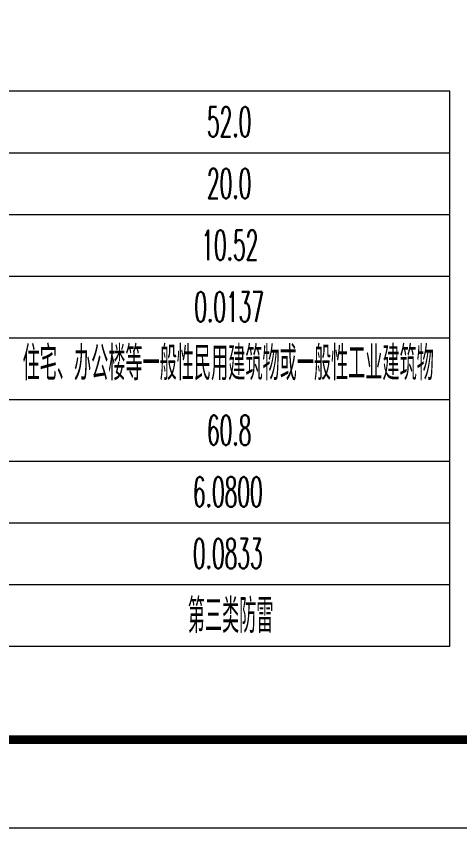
# Model space of a CAD drawing. Header units: inches. Extents: x -3272461 to -2504170, y 403793 to 1071042.
# Drawn here: x -2956821 to -2949271, y 492131 to 505947 of the extents above; entities that cross this region are included whole.
import ezdxf

# ---------------------------------------------------------------- set-up
doc = ezdxf.new("R2010")
doc.units = ezdxf.units.IN
doc.header["$LTSCALE"] = 1000
doc.header["$MEASUREMENT"] = 0
doc.layers.add('PUB_TITLE', color=153, linetype='Continuous', lineweight=18)
doc.layers.add('TEL_TAB', color=7, linetype='Continuous', lineweight=18)
doc.styles.add('_TCH_DIM', font='simplex.shx', dxfattribs={"width": 0.7, "bigfont": 'gbcbig.shx'})

msp = doc.modelspace()

# ---------------------------------------------------------------- linework, layer by layer
at = {"layer": 'PUB_TITLE'}
msp.add_lwpolyline([(-2940702.2, 492130.6), (-2940702.2, 555130.6), (-3029802.2, 555130.6), (-3029802.2, 492130.6)], close=True, dxfattribs=at)
msp.add_lwpolyline([(-2942202.2, 493630.6, 150, 150, 0), (-2942202.2, 553630.6, 150, 150, 0), (-3026052.2, 553630.6, 150, 150, 0), (-3026052.2, 493630.6, 150, 150, 0)], format="xyseb", close=True, dxfattribs=at)
at = {"layer": 'TEL_TAB'}
msp.add_lwpolyline([(-2965939.6, 495223.4), (-2949439.6, 495223.4), (-2949439.6, 504673.4), (-2965939.6, 504673.4)], close=True, dxfattribs=at)
for points in [[(-2964439.6, 503623.4), (-2949439.6, 503623.4)], [(-2964439.6, 502573.4), (-2949439.6, 502573.4)], [(-2964439.6, 501523.4), (-2949439.6, 501523.4)], [(-2964439.6, 500473.4), (-2949439.6, 500473.4)], [(-2965939.6, 499423.4), (-2949439.6, 499423.4)], [(-2964439.6, 498373.4), (-2949439.6, 498373.4)], [(-2965939.6, 497323.4), (-2949439.6, 497323.4)], [(-2964439.6, 496273.4), (-2949439.6, 496273.4)]]:
    msp.add_lwpolyline(points, dxfattribs=at)

# ---------------------------------------------------------------- texts
at = {"layer": 'TEL_TAB', "style": '_TCH_DIM'}
for s, height, width, p in [('52.0', 510, 0.494118, (-2953573.6, 503893.4)), ('20.0', 510, 0.494118, (-2953573.6, 502843.4)), ('10.52', 510, 0.494118, (-2953669.6, 501793.4)), ('0.0137', 510, 0.494118, (-2953789.6, 500743.4)), ('住宅、办公楼等一般性民用建筑物或一般性工业建筑物', 578.723, 0.7, (-2956712.1, 499747.8)), ('60.8', 510, 0.494118, (-2953573.6, 498643.4)), ('6.0800', 510, 0.494118, (-2953813.6, 497593.4)), ('0.0833', 510, 0.494118, (-2953813.6, 496543.4)), ('第三类防雷', 578.72, 0.7, (-2953900, 495448.4))]:
    msp.add_text(s, height=height, dxfattribs=dict(at, width=width)).set_placement(p)

doc.saveas('drawing.dxf')
